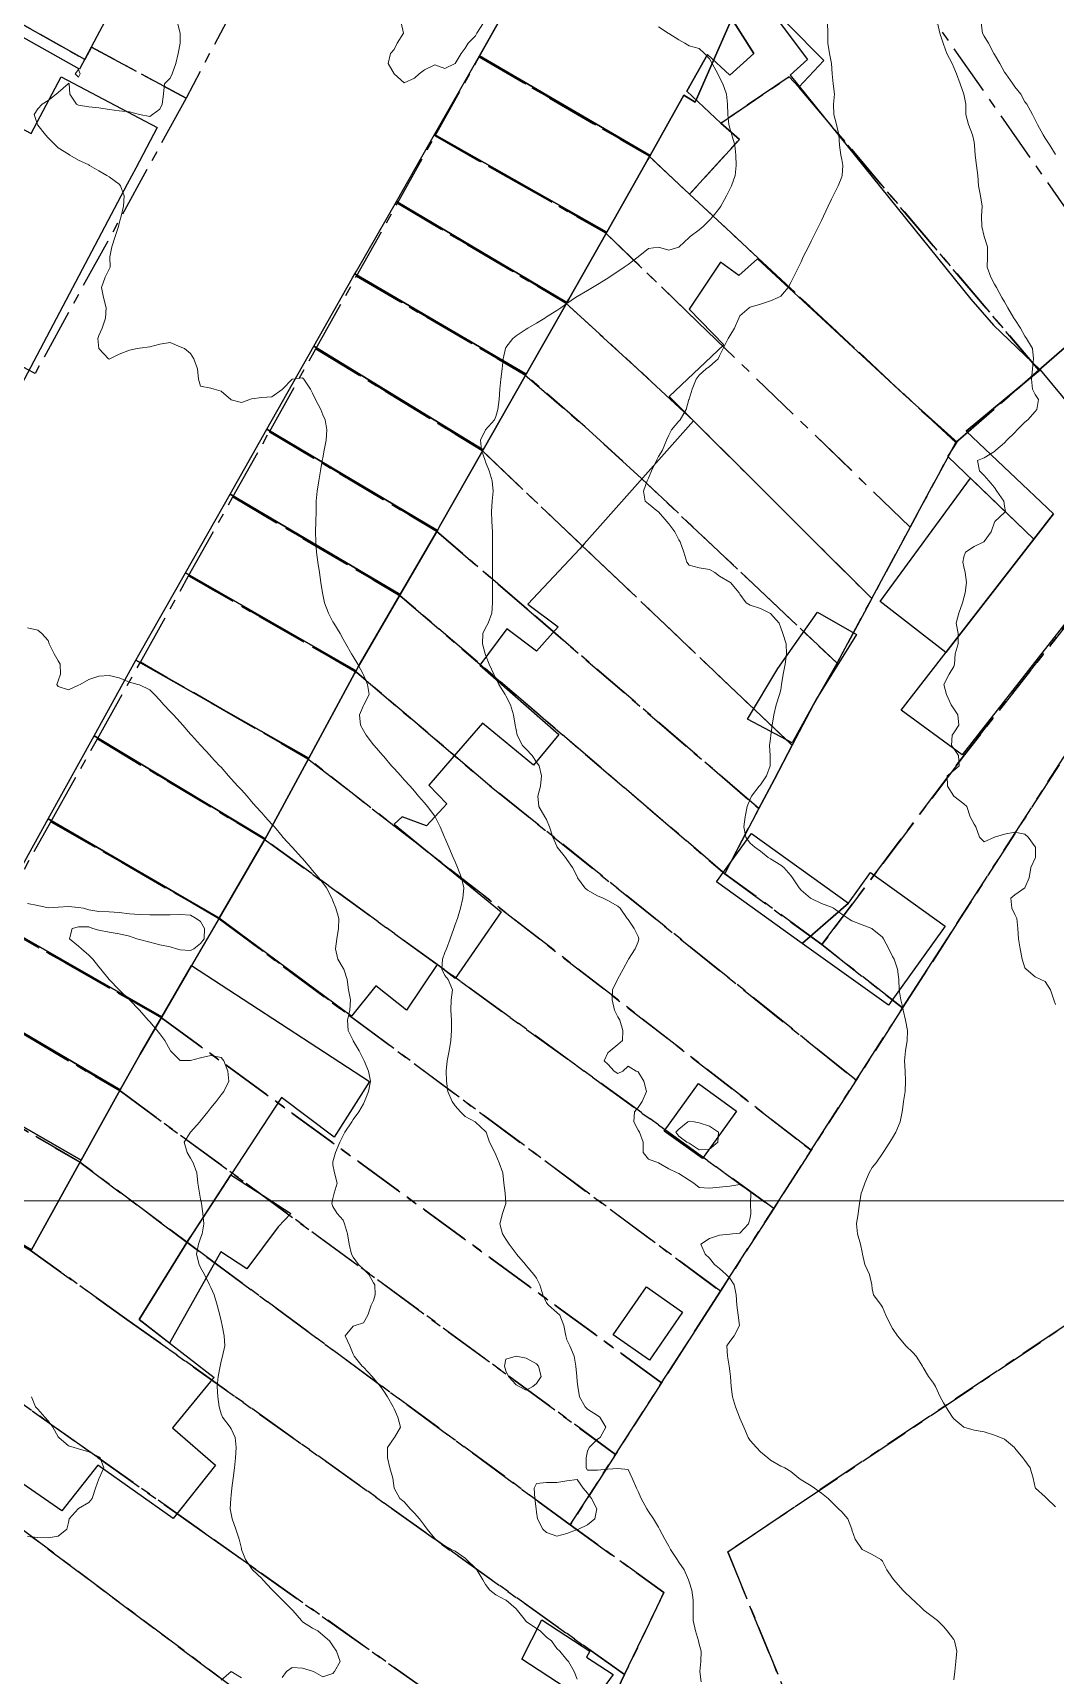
# Model space of a CAD drawing. Header units: centimetres. Extents: x 0 to 642158, y -847 to 649707.
# Drawn here: x 616504.5 to 616554.7, y 621464.1 to 621544.8 of the extents above; entities that cross this region are included whole.
import ezdxf

# ---------------------------------------------------------------- set-up
doc = ezdxf.new("R2010")
doc.units = ezdxf.units.CM
doc.header["$MEASUREMENT"] = 0
doc.linetypes.add('CENTERX2', pattern=[4, 2.5, -0.5, 0.5, -0.5])
doc.layers.add('MEV_grille', color=254, linetype='Continuous', lineweight=9)
doc.layers.add('WAL_topographie 0.5', color=253, linetype='Continuous', lineweight=20)
doc.layers.add('SPW_batiments', color=7, linetype='Continuous')
doc.layers.add('SPW_parcellaire cadastral', color=7, linetype='CENTERX2', lineweight=25, true_color=0xff0542)

# ---------------------------------------------------------------- blocks, each defined once
blk = doc.blocks.new('*U114')
at = {"layer": 'MEV_grille', "transparency": 33554687}
blk.add_lwpolyline([(-1338.461, 0), (1338.461, 0)], dxfattribs=at)
blk = doc.blocks.new('*U115')
at = {"layer": 'MEV_grille', "color": 0, "linetype": 'ByBlock', "lineweight": -2, "transparency": 16777216}
blk.add_blockref('*U114', (0, -900), dxfattribs=at)

msp = doc.modelspace()

# ---------------------------------------------------------------- linework, layer by layer
at = {"layer": 'SPW_batiments'}
for points in [[(616506.78, 621554.629), (616511.547, 621551.912), (616509.98, 621548.963), (616507.375, 621544.065), (616506.798, 621542.979), (616499.965, 621546.828), (616500.096, 621547.062), (616503.145, 621552.512), (616504.88, 621555.611), (616506.78, 621554.629)], [(616538.815, 621545.382), (616537.048, 621541.349), (616536.498, 621541.699), (616534.915, 621538.882), (616534.83, 621538.732), (616526.45, 621543.63), (616530.09, 621550.084), (616531.747, 621550.481), (616538.815, 621545.382)], [(616539.547, 621547.483), (616542.565, 621543.45), (616541.715, 621542.683), (616550.599, 621531.684), (616551.699, 621530.401), (616553.999, 621528.201), (616550.367, 621525.184), (616554.65, 621521.135), (616553.682, 621519.886), (616549.467, 621523.951), (616549.917, 621524.651), (616547.25, 621527.034), (616540.116, 621533.65), (616539.199, 621532.833), (616538.299, 621533.499), (616536.749, 621531.182), (616538.45, 621529.433), (616535.767, 621526.899), (616536.967, 621525.699), (616531.601, 621519.649), (616531.382, 621519.417), (616528.818, 621516.699), (616530.318, 621515.582), (616529.251, 621514.382), (616527.801, 621515.481), (616526.469, 621513.698), (616530.352, 621510.282), (616529.102, 621508.782), (616526.602, 621510.848), (616525.096, 621509.103), (616523.969, 621507.798), (616524.852, 621506.881), (616524.668, 621506.682), (616523.852, 621505.798), (616522.651, 621506.25), (616522.252, 621505.881), (616527.52, 621501.582), (616525.253, 621498.298), (616524.37, 621498.981), (616522.87, 621496.748), (616521.353, 621497.931), (616520.154, 621496.448), (616519.808, 621496.704), (616513.656, 621501.262), (616515.804, 621504.961), (616515.917, 621505.156), (616516.003, 621505.314), (616518.067, 621509.131), (616520.312, 621513.283), (616520.384, 621513.415), (616520.497, 621513.61), (616522.554, 621517.162), (616524.307, 621520.185), (616524.382, 621520.315), (616524.493, 621520.511), (616526.629, 621524.267), (616528.743, 621527.985), (616530.675, 621531.383), (616530.749, 621531.514), (616530.838, 621531.671), (616532.7, 621534.964), (616534.719, 621538.536), (616534.83, 621538.732), (616534.915, 621538.882), (616536.498, 621541.699), (616537.048, 621541.349), (616538.815, 621545.382)], [(616534.83, 621538.732), (616534.719, 621538.536), (616532.7, 621534.964), (616524.242, 621539.768), (616526.45, 621543.63), (616534.83, 621538.732)], [(616504.384, 621528.321), (616503.651, 621526.933), (616499.065, 621529.657), (616496.959, 621530.909), (616497.509, 621531.951), (616494.104, 621533.749), (616498.856, 621542.749), (616502.261, 621540.951), (616504.425, 621539.808), (616505.9, 621542.603), (616510.612, 621540.115), (616509.559, 621538.12), (616509.136, 621537.32), (616504.384, 621528.321)], [(616532.7, 621534.964), (616530.838, 621531.671), (616530.749, 621531.514), (616522.365, 621536.482), (616524.242, 621539.768), (616532.7, 621534.964)], [(616530.749, 621531.514), (616530.675, 621531.383), (616528.743, 621527.985), (616520.327, 621532.916), (616520.402, 621533.046), (616522.365, 621536.482), (616530.749, 621531.514)], [(616528.743, 621527.985), (616526.629, 621524.267), (616518.314, 621529.365), (616520.216, 621532.72), (616520.327, 621532.916), (616528.743, 621527.985)], [(616526.629, 621524.267), (616524.493, 621520.511), (616524.382, 621520.315), (616516.005, 621525.294), (616518.314, 621529.365), (616526.629, 621524.267)], [(616559.65, 621521.385), (616550.169, 621509.284), (616547.169, 621511.484), (616553.682, 621519.886), (616554.65, 621521.135), (616550.367, 621525.184), (616553.999, 621528.201), (616559.65, 621521.385)], [(616524.382, 621520.315), (616524.307, 621520.185), (616522.554, 621517.162), (616514.195, 621522.101), (616516.005, 621525.294), (616524.382, 621520.315)], [(616549.37, 621514.324), (616546.129, 621516.814), (616550.569, 621522.888), (616553.683, 621519.887), (616549.37, 621514.324)], [(616522.554, 621517.162), (616520.497, 621513.61), (616520.384, 621513.415), (616512, 621518.23), (616514.195, 621522.101), (616522.554, 621517.162)], [(616520.384, 621513.415), (616520.312, 621513.283), (616518.067, 621509.131), (616509.572, 621513.944), (616509.719, 621514.205), (616512, 621518.23), (616520.384, 621513.415)], [(616544.968, 621515.2), (616543.002, 621512.033), (616541.819, 621509.883), (616539.619, 621511.033), (616541.101, 621513.533), (616543.051, 621516.3), (616544.968, 621515.2)], [(616518.067, 621509.131), (616516.003, 621505.314), (616515.917, 621505.156), (616507.518, 621510.23), (616509.572, 621513.944), (616518.067, 621509.131)], [(616515.917, 621505.156), (616515.804, 621504.961), (616513.656, 621501.262), (616505.259, 621506.142), (616507.518, 621510.23), (616515.917, 621505.156)], [(616513.656, 621501.262), (616512.302, 621498.93), (616510.84, 621496.411), (616502.512, 621501.174), (616505.259, 621506.142), (616513.656, 621501.262)], [(616538.097, 621503.042), (616539.81, 621505.43), (616544.583, 621502.006), (616542.306, 621500.023), (616538.097, 621503.042)], [(616542.314, 621500.03), (616544.583, 621502.006), (616545.663, 621503.512), (616549.336, 621500.877), (616546.543, 621496.984), (616542.306, 621500.023), (616542.314, 621500.03)], [(616510.84, 621496.411), (616509.778, 621494.582), (616508.802, 621492.827), (616500.571, 621497.662), (616502.512, 621501.174), (616510.84, 621496.411)], [(616504.432, 621484.974), (616506.738, 621489.114), (616506.884, 621489.376), (616508.802, 621492.827), (616509.778, 621494.582), (616510.84, 621496.411), (616512.302, 621498.93), (616521.054, 621493.231)], [(616508.802, 621492.827), (616506.884, 621489.376), (616498.624, 621494.126), (616499.195, 621495.171), (616499.339, 621495.434), (616499.928, 621496.499), (616500.571, 621497.662), (616508.802, 621492.827)], [(616506.884, 621489.376), (616506.738, 621489.114), (616504.432, 621484.974), (616496.245, 621489.767), (616498.624, 621494.126), (616506.884, 621489.376)], [(616521.054, 621493.231), (616519.304, 621490.498), (616516.721, 621492.447), (616514.24, 621488.646), (616512.157, 621485.454), (616509.722, 621481.547), (616513.406, 621478.697), (616513.24, 621478.496), (616511.373, 621476.23), (616513.473, 621474.38), (616511.399, 621471.763), (616507.706, 621474.38), (616505.924, 621472.146), (616499.647, 621476.483)], [(616539.071, 621491.783), (616537.404, 621489.45), (616535.521, 621490.8), (616537.204, 621493.133), (616539.071, 621491.783)], [(616513.738, 621484.872), (616511.22, 621480.389), (616509.723, 621481.547), (616512.157, 621485.454), (616512.367, 621485.776), (616514.24, 621488.646), (616515.43, 621487.883), (616515.823, 621487.63), (616517.18, 621486.759), (616516.558, 621486.097), (616515.012, 621484.031), (616513.738, 621484.872)], [(616536.422, 621481.9), (616534.806, 621479.55), (616533.022, 621480.799), (616534.655, 621483.15), (616536.422, 621481.9)], [(616531.874, 621465.249), (616531.707, 621464.949), (616533.024, 621464.1), (616531.94, 621462.632), (616528.524, 621464.849), (616529.507, 621466.782), (616531.874, 621465.249)]]:
    msp.add_lwpolyline(points, dxfattribs=at)
at = {"layer": 'SPW_parcellaire cadastral'}
for points in [[(616516.449, 621549.934), (616512.036, 621541.546), (616507.381, 621544.061), (616507.055, 621543.455), (616500.229, 621547.305), (616473.972, 621562.41), (616469.822, 621572.151), (616467.253, 621578.71), (616505.207, 621556.316), (616507.107, 621555.234), (616511.854, 621552.512), (616516.449, 621549.934)], [(616504.25, 621528.228), (616497.475, 621531.995), (616496.712, 621532.425), (616475.942, 621544.239), (616474.797, 621554.683), (616473.972, 621562.41), (616500.229, 621547.305), (616507.055, 621543.455), (616507.381, 621544.061), (616512.036, 621541.546), (616504.617, 621528.028), (616504.25, 621528.228)], [(616542.134, 621542.09), (616543.362, 621543.406), (616539.993, 621546.827), (616533.501, 621553.6), (616532.614, 621554.498), (616535.686, 621560.325), (616538.292, 621560.351), (616558.205, 621531.914), (616553.933, 621528.18), (616542.134, 621542.09)], [(616526.44, 621543.576), (616530.695, 621551.172), (616532.614, 621554.498), (616533.501, 621553.6), (616539.993, 621546.827), (616538.617, 621545.803), (616539.937, 621543.753), (616538.749, 621542.681), (616537.653, 621543.705), (616536.634, 621541.891), (616538.308, 621540.328), (616539.223, 621539.515), (616536.775, 621536.834), (616534.765, 621538.711), (616526.44, 621543.576)], [(616542.134, 621542.09), (616541.673, 621542.6), (616538.308, 621540.328), (616536.634, 621541.891), (616537.653, 621543.705), (616538.749, 621542.681), (616539.937, 621543.753), (616538.617, 621545.803), (616539.993, 621546.827), (616543.362, 621543.406), (616542.134, 621542.09)], [(616524.267, 621539.695), (616526.44, 621543.576), (616534.765, 621538.711), (616536.775, 621536.834), (616540.131, 621533.702), (616549.851, 621524.63), (616547.613, 621520.473), (616537.186, 621530.546), (616532.634, 621534.942), (616524.267, 621539.695)], [(616542.134, 621542.09), (616553.933, 621528.18), (616549.851, 621524.63), (616540.131, 621533.702), (616536.775, 621536.834), (616539.223, 621539.515), (616538.308, 621540.328), (616541.673, 621542.6), (616542.134, 621542.09)], [(616545.726, 621516.968), (616536.967, 621525.699), (616534.215, 621528.258), (616530.683, 621531.492), (616522.416, 621536.391), (616524.267, 621539.695), (616532.634, 621534.942), (616537.186, 621530.546), (616547.613, 621520.473), (616545.726, 621516.968)], [(616545.726, 621516.968), (616544.018, 621513.797), (616534.406, 621522.872), (616531.645, 621525.398), (616528.686, 621527.959), (616520.409, 621532.809), (616522.416, 621536.391), (616530.683, 621531.492), (616534.215, 621528.258), (616536.967, 621525.699), (616545.726, 621516.968)], [(616541.809, 621509.76), (616539.959, 621511.519), (616531.484, 621519.574), (616526.58, 621524.235), (616518.412, 621529.243), (616520.409, 621532.809), (616528.686, 621527.959), (616531.645, 621525.398), (616534.406, 621522.872), (616544.018, 621513.797), (616542.838, 621511.725), (616541.809, 621509.76)], [(616541.809, 621509.76), (616542.838, 621511.725), (616544.018, 621513.797), (616545.726, 621516.968), (616547.613, 621520.473), (616549.851, 621524.63), (616553.933, 621528.18), (616558.205, 621531.914), (616562.84, 621525.118), (616559.431, 621521.093), (616558.458, 621519.732), (616550.172, 621509.149), (616543.273, 621499.962), (616538.503, 621503.449), (616540.172, 621506.652), (616540.947, 621508.092), (616541.809, 621509.76)], [(616541.809, 621509.76), (616540.947, 621508.092), (616540.172, 621506.652), (616528.65, 621516.57), (616524.343, 621520.278), (616516.126, 621525.162), (616518.412, 621529.243), (616526.58, 621524.235), (616531.484, 621519.574), (616539.959, 621511.519), (616541.809, 621509.76)], [(616540.172, 621506.652), (616538.503, 621503.449), (616522.549, 621517.105), (616514.332, 621521.959), (616516.126, 621525.162), (616524.343, 621520.278), (616528.65, 621516.57), (616540.172, 621506.652)], [(616544.957, 621493.299), (616526.961, 621507.77), (616520.418, 621513.336), (616512.159, 621518.08), (616514.332, 621521.959), (616522.549, 621517.105), (616538.503, 621503.449), (616543.273, 621499.962), (616547.242, 621496.853), (616544.957, 621493.299)], [(616557.091, 621512.168), (616550.054, 621501.225), (616548.289, 621498.48), (616547.242, 621496.853), (616543.273, 621499.962), (616550.172, 621509.149), (616558.458, 621519.732), (616559.701, 621518.161), (616560.837, 621519.073), (616562.09, 621517.555), (616557.091, 621512.168)], [(616544.957, 621493.299), (616542.744, 621489.859), (616524.272, 621504.234), (616518.022, 621509.098), (616509.787, 621513.846), (616512.159, 621518.08), (616520.418, 621513.336), (616526.961, 621507.77), (616544.957, 621493.299)], [(616540.905, 621486.998), (616515.813, 621505.192), (616507.675, 621510.075), (616509.787, 621513.846), (616518.022, 621509.098), (616524.272, 621504.234), (616542.744, 621489.859), (616540.905, 621486.998)], [(616530.908, 621471.454), (616533.135, 621474.917), (616535.394, 621478.429), (616537.053, 621481.009), (616538.29, 621482.933), (616540.905, 621486.998), (616542.744, 621489.859), (616544.957, 621493.299), (616547.242, 621496.853), (616548.289, 621498.48), (616550.054, 621501.225), (616557.091, 621512.168), (616558.85, 621509.627), (616560.662, 621506.965), (616566.625, 621511.044), (616577.257, 621496.035), (616577.087, 621495.922), (616575.148, 621494.62), (616538.646, 621470.127), (616545.23, 621454.042)], [(616540.905, 621486.998), (616538.29, 621482.933), (616513.601, 621501.278), (616505.395, 621506.004), (616507.675, 621510.075), (616515.813, 621505.192), (616540.905, 621486.998)], [(616535.394, 621478.429), (616510.821, 621496.362), (616502.621, 621501.052), (616505.395, 621506.004), (616513.601, 621501.278), (616538.29, 621482.933), (616537.053, 621481.009), (616535.394, 621478.429)], [(616533.135, 621474.917), (616508.792, 621492.773), (616500.659, 621497.551), (616502.621, 621501.052), (616510.821, 621496.362), (616535.394, 621478.429), (616533.135, 621474.917)], [(616533.135, 621474.917), (616530.908, 621471.454), (616513.222, 621484.485), (616510.658, 621486.4), (616506.812, 621489.272), (616498.687, 621494.03), (616500.659, 621497.551), (616508.792, 621492.773), (616533.135, 621474.917)], [(616545.23, 621454.042), (616538.646, 621470.127), (616575.148, 621494.62), (616577.087, 621495.922), (616577.257, 621496.035), (616586.863, 621481.938), (616545.23, 621454.042)], [(616496.26, 621489.698), (616498.687, 621494.03), (616506.812, 621489.272), (616510.658, 621486.4), (616513.222, 621484.485), (616530.908, 621471.454), (616535.513, 621468.124), (616533.573, 621464.095), (616509.13, 621481.551), (616504.369, 621484.951), (616496.26, 621489.698)], [(616496.26, 621489.698), (616504.369, 621484.951), (616509.13, 621481.551), (616533.573, 621464.095), (616530.822, 621458.381), (616515.459, 621469.268), (616512.696, 621471.226), (616507.696, 621474.768), (616501.211, 621479.364), (616493.113, 621484.079), (616496.26, 621489.698)], [(616527.946, 621453.274), (616498.839, 621475.078), (616490.856, 621479.794), (616493.113, 621484.079), (616501.211, 621479.364), (616507.696, 621474.768), (616512.696, 621471.226), (616515.459, 621469.268), (616530.822, 621458.381), (616529.416, 621455.462), (616527.946, 621453.274)], [(616527.946, 621453.274), (616512.642, 621430.496), (616499.654, 621458.945), (616498.286, 621459.738), (616483.983, 621467.682), (616490.856, 621479.794), (616498.839, 621475.078), (616527.946, 621453.274)], [(616530.822, 621458.381), (616533.573, 621464.095), (616535.513, 621468.124), (616530.908, 621471.454)]]:
    msp.add_lwpolyline(points, dxfattribs=at)
at = {"layer": 'WAL_topographie 0.5'}
for points in [[(616511.61, 621545.25), (616511.741, 621544.75), (616511.741, 621544.25), (616511.65, 621543.75), (616511.535, 621543.25), (616511.35, 621542.75), (616511.25, 621542.528), (616510.972, 621542.25), (616510.917, 621541.75), (616510.864, 621541.25), (616510.75, 621541.015), (616510.389, 621540.75), (616510.25, 621540.659), (616509.75, 621540.75), (616509.75, 621540.75), (616509.25, 621540.875), (616508.75, 621540.935), (616508.25, 621541), (616507.75, 621541.072), (616507.25, 621541.125), (616506.75, 621541.213), (616506.65, 621541.25), (616506.319, 621541.75), (616506.283, 621542.25), (616506.25, 621542.283), (616506.238, 621542.25), (616505.75, 621541.83), (616505.659, 621541.75), (616505.25, 621541.44), (616504.961, 621541.25), (616504.75, 621541.034), (616504.578, 621540.75), (616504.729, 621540.25), (616504.75, 621540.221), (616505.131, 621539.75), (616505.25, 621539.597), (616505.612, 621539.25), (616505.75, 621539.109), (616506.25, 621538.794), (616506.327, 621538.75), (616506.75, 621538.511), (616507.25, 621538.276), (616507.293, 621538.25), (616507.75, 621537.979), (616508.147, 621537.75), (616508.25, 621537.692), (616508.75, 621537.329), (616508.814, 621537.25), (616508.995, 621536.75), (616508.958, 621536.25), (616508.849, 621535.75), (616508.75, 621535.405), (616508.707, 621535.25), (616508.556, 621534.75), (616508.38, 621534.25), (616508.294, 621533.75), (616508.309, 621533.25), (616508.25, 621533.147), (616508.06, 621532.75), (616507.883, 621532.25), (616507.978, 621531.75), (616508.11, 621531.25), (616508.075, 621530.75), (616507.91, 621530.25), (616507.75, 621529.893), (616507.706, 621529.75), (616507.75, 621529.25), (616507.75, 621529.25), (616508.219, 621528.75), (616508.25, 621528.735), (616508.286, 621528.75), (616508.75, 621528.974), (616509.25, 621529.169), (616509.625, 621529.25), (616509.75, 621529.273), (616510.25, 621529.333), (616510.75, 621529.466), (616511.25, 621529.54), (616511.75, 621529.336), (616511.959, 621529.25), (616512.25, 621529), (616512.409, 621528.75), (616512.595, 621528.25), (616512.647, 621527.75), (616512.75, 621527.4), (616513.25, 621527.304), (616513.417, 621527.25), (616513.75, 621527.162), (616514.233, 621526.75), (616514.25, 621526.73), (616514.75, 621526.6), (616515.159, 621526.75), (616515.25, 621526.787), (616515.75, 621526.846), (616516.25, 621526.872), (616516.75, 621527.232), (616516.772, 621527.25), (616517.25, 621527.75), (616517.25, 621527.75), (616517.75, 621527.819), (616517.818, 621527.75), (616518.148, 621527.25), (616518.25, 621527.065), (616518.394, 621526.75), (616518.648, 621526.25), (616518.75, 621526), (616518.865, 621525.75), (616518.956, 621525.25), (616518.909, 621524.75), (616518.818, 621524.25), (616518.75, 621523.875), (616518.728, 621523.75), (616518.641, 621523.25), (616518.554, 621522.75), (616518.467, 621522.25), (616518.42, 621521.75), (616518.42, 621521.25), (616518.409, 621520.75), (616518.386, 621520.25), (616518.403, 621519.75), (616518.448, 621519.25), (616518.509, 621518.75), (616518.583, 621518.25), (616518.657, 621517.75), (616518.732, 621517.25), (616518.75, 621517.167), (616518.843, 621516.75), (616519.03, 621516.25), (616519.25, 621515.831), (616519.292, 621515.75), (616519.599, 621515.25), (616519.75, 621514.979), (616519.877, 621514.75), (616520.168, 621514.25), (616520.25, 621514.115), (616520.475, 621513.75), (616520.74, 621513.25), (616520.75, 621513.225), (616520.952, 621512.75), (616521.024, 621512.25), (616520.771, 621511.75), (616520.75, 621511.712), (616520.55, 621511.25), (616520.601, 621510.75), (616520.75, 621510.488), (616520.875, 621510.25), (616521.25, 621509.781), (616521.272, 621509.75), (616521.706, 621509.25), (616521.75, 621509.2), (616522.125, 621508.75), (616522.25, 621508.614), (616522.583, 621508.25), (616522.75, 621508.068), (616523.042, 621507.75), (616523.25, 621507.5), (616523.458, 621507.25), (616523.75, 621506.924), (616523.9, 621506.75), (616524.25, 621506.277), (616524.268, 621506.25), (616524.521, 621505.75), (616524.733, 621505.25), (616524.75, 621505.208), (616524.94, 621504.75), (616525.157, 621504.25), (616525.25, 621504.03), (616525.371, 621503.75), (616525.572, 621503.25), (616525.681, 621502.75), (616525.64, 621502.25), (616525.519, 621501.75), (616525.362, 621501.25), (616525.25, 621500.95), (616525.182, 621500.75), (616525.014, 621500.25), (616524.822, 621499.75), (616524.75, 621499.574), (616524.635, 621499.25), (616524.603, 621498.75), (616524.75, 621498.453), (616524.917, 621498.25), (616525.117, 621497.75), (616525.054, 621497.25), (616525.04, 621496.75), (616525.067, 621496.25), (616525.069, 621495.75), (616525.035, 621495.25), (616524.963, 621494.75), (616524.866, 621494.25), (616524.811, 621493.75), (616524.826, 621493.25), (616524.9, 621492.75), (616525.101, 621492.25), (616525.25, 621492.037), (616525.52, 621491.75), (616525.75, 621491.522), (616526.232, 621491.25), (616526.25, 621491.234), (616526.75, 621490.783), (616526.775, 621490.75), (616526.946, 621490.25), (616527.199, 621489.75), (616527.25, 621489.639), (616527.425, 621489.25), (616527.596, 621488.75), (616527.642, 621488.25), (616527.708, 621487.75), (616527.75, 621487.25), (616527.75, 621487.25), (616527.75, 621487.25), (616527.583, 621486.75), (616527.456, 621486.25), (616527.58, 621485.75), (616527.75, 621485.5), (616527.906, 621485.25), (616528.25, 621484.792), (616528.273, 621484.75), (616528.703, 621484.25), (616528.75, 621484.203), (616529.127, 621483.75), (616529.25, 621483.574), (616529.409, 621483.25), (616529.556, 621482.75), (616529.75, 621482.367), (616529.835, 621482.25), (616530.25, 621481.895), (616530.403, 621481.75), (616530.594, 621481.25), (616530.686, 621480.75), (616530.75, 621480.542), (616530.89, 621480.25), (616531.107, 621479.75), (616531.182, 621479.25), (616531.226, 621478.75), (616531.25, 621478.5), (616531.275, 621478.25), (616531.361, 621477.75), (616531.635, 621477.25), (616531.75, 621477.135), (616532.25, 621476.821), (616532.361, 621476.75), (616532.65, 621476.25), (616532.375, 621475.75), (616532.25, 621475.659), (616531.841, 621475.25), (616531.75, 621475.083), (616531.685, 621474.75), (616531.685, 621474.25), (616531.75, 621474.15), (616532.25, 621474.144), (616532.75, 621474.194), (616533.25, 621474.223), (616533.75, 621474.17), (616533.944, 621473.75), (616534.163, 621473.25), (616534.25, 621473.088), (616534.395, 621472.75), (616534.667, 621472.25), (616534.75, 621472.115), (616535.007, 621471.75), (616535.25, 621471.338), (616535.3, 621471.25), (616535.555, 621470.75), (616535.75, 621470.409), (616535.832, 621470.25), (616536.157, 621469.75), (616536.25, 621469.623), (616536.505, 621469.25), (616536.727, 621468.75), (616536.75, 621468.65), (616536.883, 621468.25), (616536.956, 621467.75), (616536.948, 621467.25), (616536.95, 621466.75), (616537.057, 621466.25), (616537.219, 621465.75), (616537.25, 621465.6), (616537.335, 621465.25), (616537.327, 621464.75), (616537.28, 621464.25), (616537.339, 621463.75)], [(616522.604, 621545.25), (616522.72, 621544.75), (616522.408, 621544.25), (616522.25, 621543.944), (616522.083, 621543.75), (616521.959, 621543.25), (616522.25, 621542.75), (616522.25, 621542.75), (616522.75, 621542.311), (616523.25, 621542.538), (616523.493, 621542.75), (616523.75, 621542.937), (616524.25, 621543.185), (616524.75, 621543.011), (616525.25, 621543.25), (616525.25, 621543.25), (616525.55, 621543.75), (616525.75, 621544.011), (616525.899, 621544.25), (616526.25, 621544.621), (616526.324, 621544.75), (616526.64, 621545.25)], [(616535.25, 621545.062), (616535.726, 621544.75), (616535.75, 621544.735), (616536.25, 621544.426), (616536.536, 621544.25), (616536.75, 621544.128), (616537.25, 621543.993), (616537.508, 621543.75), (616537.75, 621543.483), (616537.877, 621543.25), (616538.156, 621542.75), (616538.25, 621542.571), (616538.414, 621542.25), (616538.581, 621541.75), (616538.63, 621541.25), (616538.646, 621540.75), (616538.703, 621540.25), (616538.75, 621540.083), (616538.846, 621539.75), (616538.993, 621539.25), (616539.047, 621538.75), (616539.054, 621538.25), (616539.006, 621537.75), (616538.834, 621537.25), (616538.75, 621537.083), (616538.579, 621536.75), (616538.312, 621536.25), (616538.25, 621536.15), (616537.934, 621535.75), (616537.75, 621535.552), (616537.442, 621535.25), (616537.25, 621535.089), (616536.803, 621534.75), (616536.75, 621534.713), (616536.266, 621534.25), (616536.25, 621534.231), (616535.75, 621534.076), (616535.25, 621534.226), (616534.75, 621534.172), (616534.25, 621533.75), (616534.25, 621533.75), (616533.75, 621533.382), (616533.558, 621533.25), (616533.25, 621533.034), (616532.83, 621532.75), (616532.75, 621532.7), (616532.25, 621532.4), (616532, 621532.25), (616531.75, 621532.1), (616531.25, 621531.8), (616531.17, 621531.75), (616530.75, 621531.466), (616530.442, 621531.25), (616530.25, 621531.118), (616529.75, 621530.803), (616529.667, 621530.75), (616529.25, 621530.5), (616528.833, 621530.25), (616528.75, 621530.2), (616528.25, 621529.882), (616528.083, 621529.75), (616527.75, 621529.296), (616527.725, 621529.25), (616527.609, 621528.75), (616527.565, 621528.25), (616527.506, 621527.75), (616527.443, 621527.25), (616527.413, 621526.75), (616527.352, 621526.25), (616527.25, 621525.904), (616527.183, 621525.75), (616526.75, 621525.25), (616526.75, 621525.25), (616526.5, 621524.75), (616526.554, 621524.25), (616526.723, 621523.75), (616526.75, 621523.685), (616526.929, 621523.25), (616527.08, 621522.75), (616527.115, 621522.25), (616527.072, 621521.75), (616527.046, 621521.25), (616527.065, 621520.75), (616527.083, 621520.25), (616527.083, 621519.75), (616527.083, 621519.25), (616527.083, 621518.75), (616527.083, 621518.25), (616527.083, 621517.75), (616527.083, 621517.25), (616527.083, 621516.75), (616527.057, 621516.25), (616526.875, 621515.75), (616526.75, 621515.536), (616526.617, 621515.25), (616526.602, 621514.75), (616526.732, 621514.25), (616526.75, 621514.206), (616526.934, 621513.75), (616527.158, 621513.25), (616527.25, 621513.06), (616527.405, 621512.75), (616527.708, 621512.25), (616527.75, 621512.181), (616527.968, 621511.75), (616528.115, 621511.25), (616528.207, 621510.75), (616528.25, 621510.513), (616528.296, 621510.25), (616528.565, 621509.75), (616528.75, 621509.567), (616529.039, 621509.25), (616529.25, 621508.928), (616529.385, 621508.75), (616529.491, 621508.25), (616529.441, 621507.75), (616529.319, 621507.25), (616529.364, 621506.75), (616529.661, 621506.25), (616529.75, 621506.103), (616529.896, 621505.75), (616530.057, 621505.25), (616530.25, 621504.794), (616530.273, 621504.75), (616530.675, 621504.25), (616530.75, 621504.154), (616531.013, 621503.75), (616531.25, 621503.308), (616531.274, 621503.25), (616531.63, 621502.75), (616531.75, 621502.647), (616532.25, 621502.359), (616532.523, 621502.25), (616532.75, 621502.131), (616533.25, 621501.856), (616533.359, 621501.75), (616533.71, 621501.25), (616533.75, 621501.193), (616534.05, 621500.75), (616534.25, 621500.368), (616534.282, 621500.25), (616534.25, 621500.096), (616534.092, 621499.75), (616533.771, 621499.25), (616533.75, 621499.212), (616533.51, 621498.75), (616533.25, 621498.286), (616533.224, 621498.25), (616532.988, 621497.75), (616532.977, 621497.25), (616533.083, 621496.75), (616533.25, 621496.417), (616533.339, 621496.25), (616533.5, 621495.75), (616533.472, 621495.25), (616533.25, 621495.05), (616532.875, 621494.75), (616532.75, 621494.639), (616532.583, 621494.25), (616532.75, 621494.083), (616533.068, 621493.75), (616533.25, 621493.625), (616533.5, 621493.75), (616533.75, 621494), (616534.15, 621493.75), (616534.25, 621493.718), (616534.529, 621493.25), (616534.656, 621492.75), (616534.45, 621492.25), (616534.25, 621491.96), (616534.059, 621491.75), (616534.041, 621491.25), (616534.25, 621490.841), (616534.311, 621490.75), (616534.488, 621490.25), (616534.5, 621489.75), (616534.75, 621489.417), (616535.25, 621489.25), (616535.25, 621489.25), (616535.75, 621488.946), (616536.159, 621488.75), (616536.25, 621488.713), (616536.75, 621488.395), (616536.987, 621488.25), (616537.25, 621488.033), (616537.75, 621487.991), (616538.25, 621488.044), (616538.75, 621488.091), (616539.25, 621488.181), (616539.75, 621487.833), (616539.777, 621487.75), (616539.763, 621487.25), (616539.787, 621486.75), (616539.75, 621486.54), (616539.674, 621486.25), (616539.25, 621485.795), (616538.875, 621485.75), (616538.75, 621485.734), (616538.25, 621485.696), (616537.75, 621485.529), (616537.318, 621485.25), (616537.542, 621484.75), (616537.75, 621484.553), (616538, 621484.25), (616538.25, 621484.045), (616538.567, 621483.75), (616538.75, 621483.574), (616538.963, 621483.25), (616539.065, 621482.75), (616539.088, 621482.25), (616539.156, 621481.75), (616539.23, 621481.25), (616538.97, 621480.75), (616538.75, 621480.468), (616538.606, 621480.25), (616538.638, 621479.75), (616538.725, 621479.25), (616538.75, 621479), (616538.779, 621478.75), (616538.817, 621478.25), (616538.879, 621477.75), (616539.028, 621477.25), (616539.23, 621476.75), (616539.25, 621476.704), (616539.432, 621476.25), (616539.659, 621475.75), (616539.75, 621475.607), (616540.055, 621475.25), (616540.25, 621475.045), (616540.621, 621474.75), (616540.75, 621474.632), (616541.25, 621474.344), (616541.454, 621474.25), (616541.75, 621474.069), (616542.133, 621473.75), (616542.25, 621473.667), (616542.75, 621473.369), (616542.917, 621473.25), (616543.25, 621473.006), (616543.578, 621472.75), (616543.75, 621472.583), (616544.094, 621472.25), (616544.25, 621472.103), (616544.543, 621471.75), (616544.74, 621471.25), (616544.75, 621471.214), (616544.912, 621470.75), (616545.25, 621470.25), (616545.25, 621470.25), (616545.75, 621470), (616546.163, 621469.75), (616546.25, 621469.67), (616546.469, 621469.25), (616546.75, 621468.841), (616546.81, 621468.75), (616547.25, 621468.25), (616547.25, 621468.25), (616547.75, 621467.77), (616547.773, 621467.75), (616548.25, 621467.294), (616548.303, 621467.25), (616548.75, 621466.91), (616548.95, 621466.75), (616549.25, 621466.457), (616549.431, 621466.25), (616549.75, 621465.821), (616549.792, 621465.75), (616549.905, 621465.25), (616549.854, 621464.75), (616549.8, 621464.25), (616549.75, 621463.833)], [(616543.543, 621545.25), (616543.56, 621544.75), (616543.563, 621544.25), (616543.653, 621543.75), (616543.75, 621543.25), (616543.75, 621543.25), (616543.774, 621542.75), (616543.829, 621542.25), (616543.894, 621541.75), (616543.839, 621541.25), (616543.854, 621540.75), (616543.997, 621540.25), (616544.099, 621539.75), (616544.139, 621539.25), (616544.205, 621538.75), (616544.25, 621538.531), (616544.311, 621538.25), (616544.277, 621537.75), (616544.25, 621537.685), (616544.072, 621537.25), (616543.833, 621536.75), (616543.75, 621536.583), (616543.581, 621536.25), (616543.345, 621535.75), (616543.25, 621535.547), (616543.103, 621535.25), (616542.854, 621534.75), (616542.75, 621534.534), (616542.61, 621534.25), (616542.362, 621533.75), (616542.25, 621533.514), (616542.127, 621533.25), (616541.873, 621532.75), (616541.75, 621532.493), (616541.618, 621532.25), (616541.25, 621531.826), (616541.132, 621531.75), (616540.75, 621531.589), (616540.25, 621531.427), (616539.75, 621531.277), (616539.696, 621531.25), (616539.25, 621530.863), (616539.189, 621530.75), (616538.988, 621530.25), (616538.75, 621529.877), (616538.668, 621529.75), (616538.431, 621529.25), (616538.25, 621528.892), (616538.17, 621528.75), (616537.75, 621528.374), (616537.583, 621528.25), (616537.25, 621527.944), (616537.099, 621527.75), (616536.896, 621527.25), (616536.75, 621526.767), (616536.744, 621526.75), (616536.613, 621526.25), (616536.317, 621525.75), (616536.25, 621525.689), (616535.892, 621525.25), (616535.75, 621525), (616535.635, 621524.75), (616535.446, 621524.25), (616535.25, 621523.943), (616535.15, 621523.75), (616534.91, 621523.25), (616534.75, 621522.875), (616534.691, 621522.75), (616534.513, 621522.25), (616534.598, 621521.75), (616534.75, 621521.619), (616535.212, 621521.25), (616535.25, 621521.222), (616535.659, 621520.75), (616535.75, 621520.638), (616536.042, 621520.25), (616536.25, 621519.856), (616536.306, 621519.75), (616536.483, 621519.25), (616536.642, 621518.75), (616536.75, 621518.613), (616537.25, 621518.469), (616537.75, 621518.392), (616538.018, 621518.25), (616538.25, 621518.064), (616538.75, 621517.774), (616538.784, 621517.75), (616539.209, 621517.25), (616539.25, 621517.178), (616539.56, 621516.75), (616539.75, 621516.64), (616540.25, 621516.477), (616540.709, 621516.25), (616540.75, 621516.229), (616541.175, 621515.75), (616541.25, 621515.528), (616541.356, 621515.25), (616541.515, 621514.75), (616541.54, 621514.25), (616541.462, 621513.75), (616541.367, 621513.25), (616541.295, 621512.75), (616541.25, 621512.489), (616541.194, 621512.25), (616541.027, 621511.75), (616540.908, 621511.25), (616540.837, 621510.75), (616540.767, 621510.25), (616540.75, 621510.083), (616540.698, 621509.75), (616540.736, 621509.25), (616540.738, 621508.75), (616540.549, 621508.25), (616540.25, 621507.811), (616540.197, 621507.75), (616539.813, 621507.25), (616539.75, 621507.109), (616539.604, 621506.75), (616539.503, 621506.25), (616539.432, 621505.75), (616539.535, 621505.25), (616539.75, 621504.955), (616539.971, 621504.75), (616540.25, 621504.55), (616540.64, 621504.25), (616540.75, 621504.175), (616541.25, 621503.861), (616541.397, 621503.75), (616541.75, 621503.354), (616541.832, 621503.25), (616542.156, 621502.75), (616542.25, 621502.641), (616542.715, 621502.25), (616542.75, 621502.226), (616543.25, 621501.992), (616543.75, 621501.807), (616543.852, 621501.75), (616544.25, 621501.46), (616544.571, 621501.25), (616544.75, 621501.138), (616545.25, 621500.935), (616545.72, 621500.75), (616545.75, 621500.735), (616546.25, 621500.326), (616546.306, 621500.25), (616546.57, 621499.75), (616546.75, 621499.385), (616546.817, 621499.25), (616546.993, 621498.75), (616547.051, 621498.25), (616547.071, 621497.75), (616547.149, 621497.25), (616547.25, 621496.859), (616547.271, 621496.75), (616547.385, 621496.25), (616547.48, 621495.75), (616547.47, 621495.25), (616547.377, 621494.75), (616547.336, 621494.25), (616547.358, 621493.75), (616547.378, 621493.25), (616547.36, 621492.75), (616547.288, 621492.25), (616547.25, 621491.972), (616547.217, 621491.75), (616547.112, 621491.25), (616546.911, 621490.75), (616546.75, 621490.471), (616546.606, 621490.25), (616546.292, 621489.75), (616546.25, 621489.7), (616545.934, 621489.25), (616545.75, 621489.011), (616545.59, 621488.75), (616545.38, 621488.25), (616545.25, 621487.859), (616545.208, 621487.75), (616545.114, 621487.25), (616545.05, 621486.75), (616544.981, 621486.25), (616545.016, 621485.75), (616545.171, 621485.25), (616545.25, 621484.861), (616545.271, 621484.75), (616545.391, 621484.25), (616545.618, 621483.75), (616545.721, 621483.25), (616545.75, 621483.05), (616545.808, 621482.75), (616546.185, 621482.25), (616546.25, 621482.156), (616546.409, 621481.75), (616546.665, 621481.25), (616546.75, 621481.104), (616546.993, 621480.75), (616547.25, 621480.429), (616547.401, 621480.25), (616547.75, 621479.931), (616547.898, 621479.75), (616548.219, 621479.25), (616548.25, 621479.19), (616548.506, 621478.75), (616548.75, 621478.411), (616548.859, 621478.25), (616549.092, 621477.75), (616549.25, 621477.453), (616549.366, 621477.25), (616549.698, 621476.75), (616549.75, 621476.671), (616550.25, 621476.25), (616550.25, 621476.25), (616550.75, 621476.11), (616551.25, 621476.031), (616551.75, 621475.864), (616552.046, 621475.75), (616552.25, 621475.658), (616552.73, 621475.25), (616552.75, 621475.227), (616553.152, 621474.75), (616553.25, 621474.625), (616553.513, 621474.25), (616553.658, 621473.75), (616553.75, 621473.292), (616553.766, 621473.25), (616554.25, 621472.831), (616554.333, 621472.75), (616554.75, 621472.333)], [(616548.95, 621545.25), (616549.065, 621544.75), (616549.229, 621544.25), (616549.25, 621544.198), (616549.415, 621543.75), (616549.671, 621543.25), (616549.75, 621543.054), (616549.885, 621542.75), (616550.062, 621542.25), (616550.25, 621541.75), (616550.25, 621541.75), (616550.339, 621541.25), (616550.343, 621540.75), (616550.483, 621540.25), (616550.672, 621539.75), (616550.75, 621539.387), (616550.775, 621539.25), (616550.804, 621538.75), (616550.866, 621538.25), (616550.942, 621537.75), (616550.969, 621537.25), (616551.071, 621536.75), (616551.145, 621536.25), (616551.113, 621535.75), (616551.131, 621535.25), (616551.25, 621534.75), (616551.25, 621534.75), (616551.414, 621534.25), (616551.41, 621533.75), (616551.387, 621533.25), (616551.57, 621532.75), (616551.75, 621532.417), (616551.846, 621532.25), (616552.117, 621531.75), (616552.25, 621531.54), (616552.414, 621531.25), (616552.712, 621530.75), (616552.75, 621530.684), (616553.025, 621530.25), (616553.25, 621529.864), (616553.333, 621529.75), (616553.625, 621529.25), (616553.673, 621528.75), (616553.621, 621528.25), (616553.578, 621527.75), (616553.628, 621527.25), (616553.75, 621527), (616553.917, 621526.75), (616553.84, 621526.25), (616553.75, 621526.158), (616553.39, 621525.75), (616553.25, 621525.625), (616552.867, 621525.25), (616552.75, 621525.125), (616552.357, 621524.75), (616552.25, 621524.625), (616551.815, 621524.25), (616551.75, 621524.187), (616551.25, 621523.883), (616550.925, 621523.75), (616551.024, 621523.25), (616551.25, 621523.017), (616551.479, 621522.75), (616551.75, 621522.422), (616551.875, 621522.25), (616552.208, 621521.75), (616552.25, 621521.5), (616552.302, 621521.25), (616552.25, 621521.192), (616551.771, 621520.75), (616551.75, 621520.714), (616551.591, 621520.25), (616551.25, 621519.767), (616551.228, 621519.75), (616550.75, 621519.526), (616550.328, 621519.25), (616550.25, 621519.022), (616550.196, 621518.75), (616550.25, 621518.519), (616550.306, 621518.25), (616550.378, 621517.75), (616550.309, 621517.25), (616550.25, 621517), (616550.187, 621516.75), (616550, 621516.25), (616549.871, 621515.75), (616549.977, 621515.25), (616549.972, 621514.75), (616549.82, 621514.25), (616549.788, 621513.75), (616549.75, 621513.625), (616549.525, 621513.25), (616549.267, 621512.75), (616549.401, 621512.25), (616549.625, 621511.75), (616549.75, 621511.556), (616549.948, 621511.25), (616550, 621510.75), (616549.75, 621510.375), (616549.68, 621510.25), (616549.639, 621509.75), (616549.75, 621509.592), (616549.986, 621509.25), (616550.015, 621508.75), (616549.75, 621508.525), (616549.436, 621508.25), (616549.45, 621507.75), (616549.75, 621507.25), (616549.75, 621507.25), (616550.25, 621506.879), (616550.391, 621506.75), (616550.562, 621506.25), (616550.75, 621505.875), (616550.836, 621505.75), (616551.012, 621505.25), (616551.25, 621505.012), (616551.75, 621505.25), (616551.75, 621505.25), (616552.25, 621505.398), (616552.75, 621505.492), (616553.25, 621505.387), (616553.407, 621505.25), (616553.75, 621504.77), (616553.764, 621504.75), (616553.766, 621504.25), (616553.75, 621504.219), (616553.536, 621503.75), (616553.455, 621503.25), (616553.25, 621502.75), (616553.25, 621502.75), (616552.75, 621502.417), (616552.55, 621502.25), (616552.612, 621501.75), (616552.75, 621501.442), (616552.859, 621501.25), (616552.9, 621500.75), (616552.926, 621500.25), (616553.013, 621499.75), (616553.106, 621499.25), (616553.25, 621498.817), (616553.313, 621498.75), (616553.75, 621498.382), (616554.028, 621498.25), (616554.25, 621498.145), (616554.5, 621497.75), (616554.664, 621497.25), (616554.75, 621497.023)], [(616551.093, 621545.25), (616551.166, 621544.75), (616551.25, 621544.594), (616551.46, 621544.25), (616551.722, 621543.75), (616551.75, 621543.696), (616552.022, 621543.25), (616552.25, 621542.837), (616552.312, 621542.75), (616552.661, 621542.25), (616552.75, 621542.108), (616553.055, 621541.75), (616553.25, 621541.377), (616553.346, 621541.25), (616553.624, 621540.75), (616553.75, 621540.484), (616553.869, 621540.25), (616554.143, 621539.75), (616554.25, 621539.58), (616554.473, 621539.25), (616554.75, 621538.788)], [(616506.75, 621542.583), (616506.83, 621542.75), (616506.75, 621542.956), (616506.583, 621542.75), (616506.75, 621542.583)], [(616504.25, 621515.526), (616504.75, 621515.417), (616504.95, 621515.25), (616505.25, 621514.909), (616505.315, 621514.75), (616505.558, 621514.25), (616505.75, 621513.905), (616505.852, 621513.75), (616505.859, 621513.25), (616505.75, 621512.932), (616505.691, 621512.75), (616505.75, 621512.645), (616506.25, 621512.48), (616506.75, 621512.709), (616506.837, 621512.75), (616507.25, 621512.994), (616507.75, 621513.146), (616508.25, 621513.189), (616508.75, 621513.079), (616509.25, 621512.866), (616509.667, 621512.75), (616509.75, 621512.73), (616510.25, 621512.477), (616510.488, 621512.25), (616510.75, 621511.975), (616510.946, 621511.75), (616511.25, 621511.424), (616511.41, 621511.25), (616511.75, 621510.886), (616511.875, 621510.75), (616512.25, 621510.3), (616512.294, 621510.25), (616512.75, 621509.762), (616512.761, 621509.75), (616513.218, 621509.25), (616513.25, 621509.213), (616513.682, 621508.75), (616513.75, 621508.677), (616514.122, 621508.25), (616514.25, 621508.11), (616514.58, 621507.75), (616514.75, 621507.568), (616515.042, 621507.25), (616515.25, 621507), (616515.458, 621506.75), (616515.75, 621506.432), (616515.917, 621506.25), (616516.25, 621505.886), (616516.375, 621505.75), (616516.75, 621505.3), (616516.792, 621505.25), (616517.25, 621504.75), (616517.25, 621504.75), (616517.708, 621504.25), (616517.75, 621504.2), (616518.125, 621503.75), (616518.25, 621503.61), (616518.56, 621503.25), (616518.75, 621503), (616518.926, 621502.75), (616519.19, 621502.25), (616519.25, 621502.11), (616519.4, 621501.75), (616519.532, 621501.25), (616519.519, 621500.75), (616519.433, 621500.25), (616519.37, 621499.75), (616519.494, 621499.25), (616519.75, 621498.803), (616519.78, 621498.75), (616519.954, 621498.25), (616520.017, 621497.75), (616520.106, 621497.25), (616520.085, 621496.75), (616519.958, 621496.25), (616519.997, 621495.75), (616520.24, 621495.25), (616520.25, 621495.234), (616520.535, 621494.75), (616520.75, 621494.316), (616520.784, 621494.25), (616520.997, 621493.75), (616521.094, 621493.25), (616520.989, 621492.75), (616520.797, 621492.25), (616520.75, 621492.142), (616520.522, 621491.75), (616520.25, 621491.372), (616520.17, 621491.25), (616519.841, 621490.75), (616519.75, 621490.588), (616519.588, 621490.25), (616519.378, 621489.75), (616519.25, 621489.292), (616519.237, 621489.25), (616519.25, 621489.143), (616519.32, 621488.75), (616519.451, 621488.25), (616519.318, 621487.75), (616519.25, 621487.485), (616519.194, 621487.25), (616519.25, 621487.096), (616519.455, 621486.75), (616519.75, 621486.425), (616519.818, 621486.25), (616519.958, 621485.75), (616520.054, 621485.25), (616520.154, 621484.75), (616520.25, 621484.603), (616520.51, 621484.25), (616520.75, 621484.017), (616521.007, 621483.75), (616521.25, 621483.348), (616521.316, 621483.25), (616521.325, 621482.75), (616521.25, 621482.483), (616521.131, 621482.25), (616520.97, 621481.75), (616520.75, 621481.383), (616520.35, 621481.25), (616520.25, 621481.21), (616519.854, 621480.75), (616520.074, 621480.25), (616520.25, 621479.844), (616520.285, 621479.75), (616520.693, 621479.25), (616520.75, 621479.195), (616521.172, 621478.75), (616521.25, 621478.655), (616521.594, 621478.25), (616521.75, 621478.031), (616521.931, 621477.75), (616522.207, 621477.25), (616522.25, 621477.153), (616522.44, 621476.75), (616522.577, 621476.25), (616522.267, 621475.75), (616522.25, 621475.734), (616521.927, 621475.25), (616521.923, 621474.75), (616522.053, 621474.25), (616522.191, 621473.75), (616522.25, 621473.25), (616522.25, 621473.25), (616522.543, 621472.75), (616522.75, 621472.588), (616523.048, 621472.25), (616523.25, 621472.038), (616523.497, 621471.75), (616523.75, 621471.419), (616523.882, 621471.25), (616524.25, 621470.791), (616524.287, 621470.75), (616524.75, 621470.418), (616525.052, 621470.25), (616525.25, 621470.158), (616525.75, 621469.811), (616525.814, 621469.75), (616526.25, 621469.327), (616526.319, 621469.25), (616526.612, 621468.75), (616526.75, 621468.517), (616526.965, 621468.25), (616527.25, 621468.021), (616527.75, 621467.759), (616527.763, 621467.75), (616528.25, 621467.322), (616528.319, 621467.25), (616528.706, 621466.75), (616528.75, 621466.702), (616529.25, 621466.364), (616529.432, 621466.25), (616529.75, 621465.94), (616529.982, 621465.75), (616530.25, 621465.385), (616530.406, 621465.25), (616530.75, 621464.831), (616530.827, 621464.75), (616531.1, 621464.25), (616531.25, 621463.875)], [(616504.25, 621501.987), (616504.75, 621501.885), (616505.25, 621501.779), (616505.75, 621501.799), (616506.25, 621501.829), (616506.75, 621501.787), (616507, 621501.75), (616507.25, 621501.67), (616507.75, 621501.593), (616508.25, 621501.576), (616508.75, 621501.548), (616509.25, 621501.484), (616509.75, 621501.439), (616510.25, 621501.429), (616510.75, 621501.421), (616511.25, 621501.431), (616511.75, 621501.439), (616512.25, 621501.405), (616512.533, 621501.25), (616512.75, 621501.107), (616512.937, 621500.75), (616512.915, 621500.25), (616512.75, 621500.022), (616512.413, 621499.75), (616512.25, 621499.68), (616511.75, 621499.705), (616511.563, 621499.75), (616511.25, 621499.851), (616510.75, 621499.957), (616510.25, 621500.083), (616509.75, 621500.215), (616509.611, 621500.25), (616509.25, 621500.375), (616508.75, 621500.487), (616508.25, 621500.574), (616507.75, 621500.673), (616507.45, 621500.75), (616507.25, 621500.83), (616506.75, 621500.839), (616506.438, 621500.75), (616506.309, 621500.25), (616506.75, 621499.893), (616506.9, 621499.75), (616507.25, 621499.446), (616507.454, 621499.25), (616507.75, 621498.868), (616507.85, 621498.75), (616508.25, 621498.25), (616508.25, 621498.25), (616508.75, 621497.75), (616508.75, 621497.75), (616509.25, 621497.25), (616509.25, 621497.25), (616509.75, 621496.75), (616509.75, 621496.75), (616510.171, 621496.25), (616510.25, 621496.167), (616510.607, 621495.75), (616510.75, 621495.583), (616510.99, 621495.25), (616511.25, 621494.786), (616511.271, 621494.75), (616511.75, 621494.271), (616512.25, 621494.263), (616512.75, 621494.398), (616513.25, 621494.516), (616513.75, 621494.416), (616513.889, 621494.25), (616514.092, 621493.75), (616514.131, 621493.25), (616513.893, 621492.75), (616513.75, 621492.583), (616513.515, 621492.25), (616513.25, 621491.95), (616513.096, 621491.75), (616512.75, 621491.3), (616512.707, 621491.25), (616512.25, 621490.75), (616512.25, 621490.75), (616511.942, 621490.25), (616512.087, 621489.75), (616512.25, 621489.476), (616512.38, 621489.25), (616512.558, 621488.75), (616512.611, 621488.25), (616512.696, 621487.75), (616512.75, 621487.45), (616512.785, 621487.25), (616512.857, 621486.75), (616512.9, 621486.25), (616512.829, 621485.75), (616512.75, 621485.546), (616512.645, 621485.25), (616512.54, 621484.75), (616512.67, 621484.25), (616512.75, 621484.102), (616512.939, 621483.75), (616513.19, 621483.25), (616513.25, 621483.125), (616513.413, 621482.75), (616513.569, 621482.25), (616513.687, 621481.75), (616513.75, 621481.487), (616513.81, 621481.25), (616513.906, 621480.75), (616513.942, 621480.25), (616513.823, 621479.75), (616513.75, 621479.5), (616513.707, 621479.25), (616513.603, 621478.75), (616513.563, 621478.25), (616513.589, 621477.75), (616513.652, 621477.25), (616513.75, 621476.917), (616513.83, 621476.75), (616514.207, 621476.25), (616514.25, 621476.181), (616514.448, 621475.75), (616514.5, 621475.25), (616514.469, 621474.75), (616514.421, 621474.25), (616514.354, 621473.75), (616514.287, 621473.25), (616514.25, 621472.917), (616514.232, 621472.75), (616514.202, 621472.25), (616514.25, 621472), (616514.293, 621471.75), (616514.485, 621471.25), (616514.639, 621470.75), (616514.75, 621470.29), (616514.759, 621470.25), (616514.96, 621469.75), (616515.25, 621469.306), (616515.294, 621469.25), (616515.75, 621468.817), (616515.811, 621468.75), (616516.25, 621468.282), (616516.277, 621468.25), (616516.75, 621467.774), (616516.775, 621467.75), (616517.25, 621467.282), (616517.28, 621467.25), (616517.697, 621466.75), (616517.75, 621466.684), (616518.25, 621466.378), (616518.504, 621466.25), (616518.75, 621466.036), (616519.074, 621465.75), (616519.25, 621465.519), (616519.419, 621465.25), (616519.598, 621464.75), (616519.328, 621464.25), (616519.25, 621464.146), (616518.75, 621463.985), (616518.3, 621464.25), (616518.25, 621464.27), (616517.75, 621464.417), (616517.25, 621464.453), (616516.967, 621464.25), (616516.75, 621463.956)], [(616538.153, 621490.25), (616537.75, 621489.92), (616537.25, 621489.881), (616536.75, 621490.203), (616536.632, 621490.25), (616536.25, 621490.559), (616536.09, 621490.75), (616536.25, 621490.898), (616536.682, 621491.25), (616536.75, 621491.287), (616537, 621491.25), (616537.25, 621491.207), (616537.75, 621491.043), (616538.194, 621490.75), (616538.153, 621490.25)], [(616528.75, 621478.073), (616529.077, 621478.25), (616529.25, 621478.4), (616529.473, 621478.75), (616529.344, 621479.25), (616529.25, 621479.361), (616528.75, 621479.652), (616528.25, 621479.736), (616527.75, 621479.596), (616527.676, 621479.25), (616527.75, 621479.025), (616527.87, 621478.75), (616528.25, 621478.333), (616528.396, 621478.25), (616528.75, 621478.073)], [(616504.433, 621477.75), (616504.639, 621477.25), (616504.75, 621477.145), (616505.091, 621476.75), (616505.25, 621476.561), (616505.485, 621476.25), (616505.75, 621475.786), (616505.786, 621475.75), (616506.25, 621475.331), (616506.528, 621475.25), (616506.75, 621475.194), (616507.25, 621475.048), (616507.75, 621474.799), (616507.809, 621474.75), (616507.99, 621474.25), (616507.769, 621473.75), (616507.75, 621473.715), (616507.577, 621473.25), (616507.412, 621472.75), (616507.25, 621472.561), (616506.75, 621472.257), (616506.736, 621472.25), (616506.289, 621471.75), (616506.25, 621471.571), (616506.18, 621471.25), (616505.75, 621470.897), (616505.25, 621470.823), (616504.75, 621470.832), (616504.25, 621470.881)], [(616531.25, 621471.231), (616531.308, 621471.25), (616531.75, 621471.455), (616532.125, 621471.75), (616532.221, 621472.25), (616531.954, 621472.75), (616531.75, 621473.015), (616531.545, 621473.25), (616531.25, 621473.692), (616530.75, 621473.611), (616530.25, 621473.543), (616529.75, 621473.538), (616529.25, 621473.481), (616529.132, 621473.25), (616529.177, 621472.75), (616529.23, 621472.25), (616529.25, 621472.083), (616529.305, 621471.75), (616529.567, 621471.25), (616529.75, 621471.076), (616530.25, 621470.905), (616530.75, 621471.038), (616531.25, 621471.231)], [(616514.75, 621463.944), (616514.25, 621464.25), (616513.75, 621463.817)]]:
    msp.add_lwpolyline(points, dxfattribs=at)

# ---------------------------------------------------------------- block references
at = {"layer": 'MEV_grille', "transparency": 33554687}
msp.add_blockref('*U115', (616669.481, 622387.381), dxfattribs=at)

doc.saveas('drawing.dxf')
